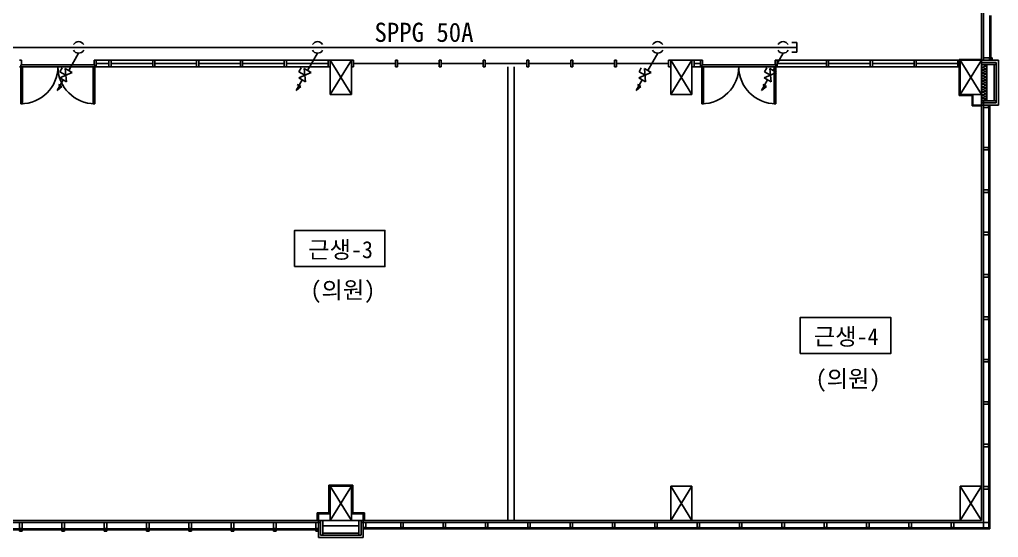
# Model space of a CAD drawing. Header units: millimetres. Extents: x 16332047 to 33387680, y -14835522 to -7015081.
# Drawn here: x 16907459 to 16930459, y -7494921 to -7482765 of the extents above; entities that cross this region are included whole.
import ezdxf
from ezdxf.enums import TextEntityAlignment as Align

# ---------------------------------------------------------------- set-up
doc = ezdxf.new("R2010")
doc.units = ezdxf.units.MM
doc.header["$LTSCALE"] = 300
doc.header["$MEASUREMENT"] = 0
doc.layers.get('0').update_dxf_attribs({"linetype": 'CONTINUOUS'})
for name, color, linetype in [('2', 2, 'CONTINUOUS'), ('3', 3, 'CONTINUOUS'), ('gas', 3, 'CONTINUOUS'), ('S', 1, 'CONTINUOUS'), ('TEXT', 3, 'CONTINUOUS'), ('근린시설 화장실위생도면$0$SI', 2, 'CONTINUOUS')]:
    doc.layers.add(name, color=color, linetype=linetype)
doc.layers.add('arch', color=255, linetype='CONTINUOUS', lineweight=25)
doc.styles.add('돋움체', font='')
doc.styles.get('돋움체').set_extended_font_data('DotumChe')

msp = doc.modelspace()

# ---------------------------------------------------------------- linework, layer by layer
at = {"color": 0}
for p, q in [((16925719, -7483303, 0), (16925604, -7483303, 0)), ((16925719, -7483532, 0), (16925719, -7483303, 0)), ((16925719, -7483532, 0), (16925604, -7483532, 0))]:
    msp.add_line(p, q, dxfattribs=at)
at = {"layer": '2', "color": 0}
for p, q in [((16908409, -7483990, 0), (16908461, -7483900, 0)), ((16908563, -7484228, 0), (16908534, -7483912, 0)), ((16908534, -7483912, 0), (16908692, -7484004, 0)), ((16914024, -7483990, 0), (16914076, -7483900, 0)), ((16914177, -7484228, 0), (16914148, -7483912, 0)), ((16914148, -7483912, 0), (16914307, -7484004, 0)), ((16922016, -7483990, 0), (16922068, -7483900, 0)), ((16922169, -7484228, 0), (16922140, -7483912, 0)), ((16922140, -7483912, 0), (16922299, -7484004, 0)), ((16924963, -7483990, 0), (16925014, -7483900, 0)), ((16925116, -7484228, 0), (16925087, -7483912, 0)), ((16925087, -7483912, 0), (16925245, -7484004, 0)), ((16908404, -7484136, 0), (16908692, -7484004, 0)), ((16908404, -7484136, 0), (16908563, -7484228, 0)), ((16908548, -7484070, 0), (16908409, -7483990, 0)), ((16914019, -7484136, 0), (16914307, -7484004, 0)), ((16914019, -7484136, 0), (16914177, -7484228, 0)), ((16914163, -7484070, 0), (16914024, -7483990, 0)), ((16922011, -7484136, 0), (16922299, -7484004, 0)), ((16922011, -7484136, 0), (16922169, -7484228, 0)), ((16922155, -7484070, 0), (16922016, -7483990, 0)), ((16924958, -7484136, 0), (16925245, -7484004, 0)), ((16924958, -7484136, 0), (16925116, -7484228, 0)), ((16925101, -7484070, 0), (16924963, -7483990, 0))]:
    msp.add_line(p, q, dxfattribs=at)
at = {"layer": '3', "color": 0}
for p, q in [((16908846, -7483554, 0), (16908613, -7483958, 0)), ((16914461, -7483554, 0), (16914227, -7483958, 0)), ((16922453, -7483554, 0), (16922219, -7483958, 0)), ((16925400, -7483554, 0), (16925166, -7483958, 0)), ((16908342, -7484427, 0), (16908484, -7484182, 0)), ((16913957, -7484427, 0), (16914098, -7484182, 0)), ((16921949, -7484427, 0), (16922090, -7484182, 0)), ((16924896, -7484427, 0), (16925037, -7484182, 0))]:
    msp.add_line(p, q, dxfattribs=at)
at = {"layer": 'arch'}
for p, q in [((16930059, -7494521), (16930059, -7471171)), ((16930110, -7481621), (16930110, -7483721)), ((16930256, -7482669), (16930256, -7483687)), ((16930284, -7483687), (16930284, -7482669)), ((16907504, -7483721), (16907459, -7483721)), ((16907504, -7483816), (16907504, -7483721)), ((16909214, -7483816), (16909214, -7483721)), ((16909214, -7483721), (16909259, -7483721)), ((16909259, -7483721), (16914709, -7483721)), ((16909259, -7483721), (16909259, -7483851)), ((16909559, -7483721), (16909609, -7483721)), ((16909559, -7483871), (16909559, -7483721)), ((16909609, -7483721), (16909609, -7483871)), ((16910589, -7483721), (16910639, -7483721)), ((16910589, -7483871), (16910589, -7483721)), ((16910639, -7483721), (16910639, -7483871)), ((16911619, -7483721), (16911669, -7483721)), ((16911619, -7483871), (16911619, -7483721)), ((16911669, -7483721), (16911669, -7483871)), ((16912649, -7483721), (16912699, -7483721)), ((16912649, -7483871), (16912649, -7483721)), ((16912699, -7483721), (16912699, -7483871)), ((16913679, -7483721), (16913729, -7483721)), ((16913679, -7483871), (16913679, -7483721)), ((16913729, -7483721), (16913729, -7483871)), ((16914709, -7483721), (16914759, -7483721)), ((16914709, -7483871), (16914709, -7483721)), ((16914759, -7483721), (16914759, -7483871)), ((16914759, -7483721), (16915259, -7484521)), ((16914759, -7484521), (16915259, -7483721)), ((16914759, -7484521), (16914759, -7483721)), ((16914759, -7483721), (16915259, -7483721)), ((16915259, -7483721), (16915309, -7483721)), ((16915259, -7483871), (16915259, -7483721)), ((16915259, -7483721), (16915259, -7484521)), ((16915309, -7483721), (16915309, -7483871)), ((16916289, -7483721), (16916339, -7483721)), ((16916289, -7483871), (16916289, -7483721)), ((16916339, -7483721), (16916339, -7483871)), ((16917319, -7483721), (16917369, -7483721)), ((16917319, -7483871), (16917319, -7483721)), ((16917369, -7483721), (16917369, -7483871)), ((16918349, -7483721), (16918399, -7483721)), ((16918349, -7483871), (16918349, -7483721)), ((16918399, -7483721), (16918399, -7483871)), ((16919379, -7483721), (16919429, -7483721)), ((16919379, -7483871), (16919379, -7483721)), ((16919429, -7483721), (16919429, -7483871)), ((16920409, -7483721), (16920459, -7483721)), ((16920409, -7483871), (16920409, -7483721)), ((16920459, -7483721), (16920459, -7483871)), ((16921439, -7483721), (16921489, -7483721)), ((16921439, -7483871), (16921439, -7483721)), ((16921489, -7483721), (16921489, -7483871)), ((16922709, -7483721), (16922759, -7483721)), ((16922709, -7483871), (16922709, -7483721)), ((16922759, -7483721), (16922759, -7483871)), ((16922759, -7483721), (16923259, -7484521)), ((16922759, -7484521), (16923259, -7483721)), ((16922759, -7484521), (16922759, -7483721)), ((16922759, -7483721), (16923259, -7483721)), ((16923259, -7483721), (16923309, -7483721)), ((16923259, -7483871), (16923259, -7483721)), ((16923259, -7483721), (16923259, -7484521)), ((16923309, -7483721), (16923309, -7483871)), ((16923309, -7483721), (16923459, -7483721)), ((16923504, -7483721), (16923459, -7483721)), ((16923459, -7483721), (16923459, -7483851)), ((16923504, -7483816), (16923504, -7483721)), ((16925214, -7483721), (16929559, -7483721)), ((16925214, -7483816), (16925214, -7483721)), ((16925214, -7483721), (16925259, -7483721)), ((16925259, -7483721), (16925259, -7483851)), ((16926419, -7483721), (16926469, -7483721)), ((16926419, -7483871), (16926419, -7483721)), ((16926469, -7483721), (16926469, -7483871)), ((16927449, -7483721), (16927499, -7483721)), ((16927449, -7483871), (16927449, -7483721)), ((16927499, -7483721), (16927499, -7483871)), ((16928479, -7483721), (16928529, -7483721)), ((16928479, -7483871), (16928479, -7483721)), ((16928529, -7483721), (16928529, -7483871)), ((16929509, -7483721), (16929559, -7483721)), ((16929509, -7483871), (16929509, -7483721)), ((16930059, -7483701), (16929539, -7483701)), ((16929539, -7483701), (16929539, -7484546)), ((16929559, -7483721), (16929559, -7483871)), ((16929559, -7483721), (16929559, -7483871)), ((16929559, -7483721), (16930059, -7484521)), ((16929559, -7484521), (16930059, -7483721)), ((16929559, -7484521), (16929559, -7483721)), ((16929559, -7483721), (16930059, -7483721)), ((16930059, -7483721), (16930059, -7484521)), ((16930059, -7484621), (16930059, -7483721)), ((16930059, -7483721), (16930459, -7483721)), ((16930109, -7483721), (16930109, -7483661)), ((16930109, -7483661), (16930250, -7483661)), ((16930250, -7483721), (16930109, -7483721)), ((16930250, -7483661), (16930250, -7483721)), ((16930256, -7483687), (16930284, -7483687)), ((16930284, -7483661), (16930284, -7483721)), ((16930309, -7483661), (16930284, -7483661)), ((16930284, -7483721), (16930309, -7483721)), ((16930309, -7483721), (16930309, -7483661)), ((16930459, -7483721), (16930459, -7484771)), ((16907459, -7483871), (16907489, -7483871)), ((16907489, -7483871), (16907489, -7483826)), ((16907489, -7483826), (16907504, -7483826)), ((16908289, -7483871), (16907489, -7483871)), ((16907489, -7483871), (16907527, -7483871)), ((16907489, -7484741), (16907489, -7483871)), ((16907504, -7483826), (16907504, -7483816)), ((16907504, -7483816), (16907504, -7483816)), ((16909214, -7483826), (16907504, -7483826)), ((16907527, -7483871), (16907527, -7484741)), ((16908289, -7483871), (16909229, -7483871)), ((16909229, -7483871), (16909191, -7483871)), ((16909191, -7483871), (16909191, -7484741)), ((16909214, -7483826), (16909214, -7483816)), ((16909214, -7483816), (16909214, -7483816)), ((16909229, -7483826), (16909214, -7483826)), ((16909229, -7483871), (16909229, -7483826)), ((16909229, -7484741), (16909229, -7483871)), ((16909259, -7483871), (16909229, -7483871)), ((16909559, -7483796), (16909259, -7483796)), ((16909259, -7483851), (16909259, -7483871)), ((16909259, -7483871), (16914709, -7483871)), ((16909609, -7483871), (16909559, -7483871)), ((16910589, -7483796), (16909609, -7483796)), ((16910639, -7483871), (16910589, -7483871)), ((16911619, -7483796), (16910639, -7483796)), ((16911669, -7483871), (16911619, -7483871)), ((16912649, -7483796), (16911669, -7483796)), ((16912699, -7483871), (16912649, -7483871)), ((16913679, -7483796), (16912699, -7483796)), ((16913729, -7483871), (16913679, -7483871)), ((16914709, -7483796), (16913729, -7483796)), ((16914759, -7483871), (16914709, -7483871)), ((16915309, -7483871), (16915259, -7483871)), ((16915309, -7483796), (16916289, -7483796)), ((16916339, -7483871), (16916289, -7483871)), ((16916339, -7483796), (16917319, -7483796)), ((16917369, -7483871), (16917319, -7483871)), ((16917369, -7483796), (16918349, -7483796)), ((16918399, -7483871), (16918349, -7483871)), ((16918399, -7483796), (16919379, -7483796)), ((16918934, -7483871), (16918934, -7494521)), ((16919084, -7483871), (16919084, -7494521)), ((16919429, -7483871), (16919379, -7483871)), ((16919429, -7483796), (16920409, -7483796)), ((16920459, -7483871), (16920409, -7483871)), ((16920459, -7483796), (16921439, -7483796)), ((16921489, -7483871), (16921439, -7483871)), ((16921489, -7483796), (16922709, -7483796)), ((16922759, -7483871), (16922709, -7483871)), ((16923309, -7483871), (16923259, -7483871)), ((16923459, -7483871), (16923259, -7483871)), ((16923309, -7483796), (16923459, -7483796)), ((16923459, -7483851), (16923459, -7483871)), ((16923459, -7483871), (16923489, -7483871)), ((16923489, -7483871), (16923489, -7483826)), ((16923489, -7483826), (16923504, -7483826)), ((16924289, -7483871), (16923489, -7483871)), ((16923489, -7483871), (16923527, -7483871)), ((16923489, -7484741), (16923489, -7483871)), ((16923504, -7483826), (16923504, -7483816)), ((16923504, -7483816), (16923504, -7483816)), ((16925214, -7483826), (16923504, -7483826)), ((16923527, -7483871), (16923527, -7484741)), ((16924289, -7483871), (16925229, -7483871)), ((16925229, -7483871), (16925191, -7483871)), ((16925191, -7483871), (16925191, -7484741)), ((16925214, -7483826), (16925214, -7483816)), ((16925214, -7483816), (16925214, -7483816)), ((16925229, -7483826), (16925214, -7483826)), ((16925229, -7483871), (16925229, -7483826)), ((16929559, -7483871), (16925229, -7483871)), ((16925229, -7484741), (16925229, -7483871)), ((16925259, -7483871), (16925229, -7483871)), ((16925259, -7483796), (16926419, -7483796)), ((16925259, -7483851), (16925259, -7483871)), ((16926469, -7483871), (16926419, -7483871)), ((16926469, -7483796), (16927449, -7483796)), ((16927499, -7483871), (16927449, -7483871)), ((16927499, -7483796), (16928479, -7483796)), ((16928529, -7483871), (16928479, -7483871)), ((16928529, -7483796), (16929509, -7483796)), ((16929559, -7483871), (16929509, -7483871)), ((16930059, -7483771), (16930409, -7483771)), ((16930059, -7483821), (16930059, -7483771)), ((16930409, -7483821), (16930059, -7483821)), ((16930154, -7483845), (16930095, -7483829)), ((16930095, -7483878), (16930154, -7483862)), ((16930154, -7483910), (16930095, -7483894)), ((16930095, -7483943), (16930154, -7483927)), ((16930154, -7483975), (16930095, -7483959)), ((16930189, -7483821), (16930189, -7484671)), ((16930409, -7483821), (16930359, -7483821)), ((16930359, -7483821), (16930359, -7484671)), ((16930409, -7483771), (16930409, -7483821)), ((16930409, -7484671), (16930409, -7483821)), ((16930095, -7484008), (16930154, -7483992)), ((16930154, -7484040), (16930095, -7484024)), ((16930095, -7484073), (16930154, -7484057)), ((16930154, -7484105), (16930095, -7484089)), ((16930095, -7484138), (16930154, -7484122)), ((16930154, -7484170), (16930095, -7484154)), ((16930095, -7484203), (16930154, -7484187)), ((16930154, -7484235), (16930095, -7484219)), ((16930095, -7484268), (16930154, -7484252)), ((16930154, -7484300), (16930095, -7484284)), ((16930095, -7484333), (16930154, -7484317)), ((16930154, -7484365), (16930095, -7484349)), ((16930095, -7484398), (16930154, -7484382)), ((16930154, -7484430), (16930095, -7484414)), ((16915259, -7484521), (16914759, -7484521)), ((16923259, -7484521), (16922759, -7484521)), ((16929539, -7484546), (16929839, -7484546)), ((16930059, -7484521), (16929559, -7484521)), ((16929839, -7484546), (16929839, -7484791)), ((16929859, -7484521), (16929859, -7484771)), ((16930059, -7484771), (16930059, -7484521)), ((16930059, -7484671), (16930409, -7484671)), ((16930059, -7484721), (16930059, -7484671)), ((16930059, -7484671), (16930059, -7484671)), ((16930095, -7484463), (16930154, -7484447)), ((16930154, -7484495), (16930095, -7484479)), ((16930095, -7484528), (16930154, -7484512)), ((16930154, -7484560), (16930095, -7484544)), ((16930095, -7484593), (16930154, -7484577)), ((16930154, -7484625), (16930095, -7484609)), ((16930095, -7484658), (16930154, -7484642)), ((16930109, -7494571), (16930109, -7484671)), ((16930359, -7484671), (16930409, -7484671)), ((16930409, -7484671), (16930409, -7484721)), ((16907527, -7484741), (16907489, -7484741)), ((16909191, -7484741), (16909229, -7484741)), ((16923527, -7484741), (16923489, -7484741)), ((16925191, -7484741), (16925229, -7484741)), ((16929839, -7484791), (16930059, -7484791)), ((16929859, -7484771), (16930059, -7484771)), ((16930409, -7484721), (16930059, -7484721)), ((16930459, -7484771), (16930059, -7484771)), ((16930109, -7484831), (16930109, -7484771)), ((16930109, -7484771), (16930225, -7484771)), ((16930225, -7484831), (16930109, -7484831)), ((16930225, -7484771), (16930225, -7484831)), ((16930235, -7484801), (16930235, -7485796)), ((16930259, -7484801), (16930235, -7484801)), ((16930259, -7485796), (16930259, -7484801)), ((16930109, -7485826), (16930109, -7485766)), ((16930109, -7485766), (16930225, -7485766)), ((16930225, -7485766), (16930225, -7485826)), ((16930235, -7485796), (16930235, -7486791)), ((16930259, -7485796), (16930235, -7485796)), ((16930235, -7485796), (16930259, -7485796)), ((16930259, -7486791), (16930259, -7485796)), ((16930225, -7485826), (16930109, -7485826)), ((16930109, -7486821), (16930109, -7486761)), ((16930109, -7486761), (16930225, -7486761)), ((16930225, -7486821), (16930109, -7486821)), ((16930225, -7486761), (16930225, -7486821)), ((16930235, -7486791), (16930235, -7487786)), ((16930259, -7486791), (16930235, -7486791)), ((16930235, -7486791), (16930259, -7486791)), ((16930259, -7487786), (16930259, -7486791)), ((16930109, -7487816), (16930109, -7487756)), ((16930109, -7487756), (16930225, -7487756)), ((16930225, -7487816), (16930109, -7487816)), ((16930225, -7487756), (16930225, -7487816)), ((16930235, -7487786), (16930235, -7488781)), ((16930259, -7487786), (16930235, -7487786)), ((16930235, -7487786), (16930259, -7487786)), ((16930259, -7488781), (16930259, -7487786)), ((16930109, -7488811), (16930109, -7488751)), ((16930109, -7488751), (16930225, -7488751)), ((16930225, -7488811), (16930109, -7488811)), ((16930225, -7488751), (16930225, -7488811)), ((16930235, -7488781), (16930235, -7489776)), ((16930259, -7488781), (16930235, -7488781)), ((16930235, -7488781), (16930259, -7488781)), ((16930259, -7489776), (16930259, -7488781)), ((16930109, -7489806), (16930109, -7489746)), ((16930109, -7489746), (16930225, -7489746)), ((16930225, -7489806), (16930109, -7489806)), ((16930225, -7489746), (16930225, -7489806)), ((16930235, -7489776), (16930235, -7490771)), ((16930259, -7489776), (16930235, -7489776)), ((16930235, -7489776), (16930259, -7489776)), ((16930259, -7490771), (16930259, -7489776)), ((16930109, -7490801), (16930109, -7490741)), ((16930109, -7490741), (16930225, -7490741)), ((16930225, -7490801), (16930109, -7490801)), ((16930225, -7490741), (16930225, -7490801)), ((16930235, -7490771), (16930235, -7491766)), ((16930259, -7490771), (16930235, -7490771)), ((16930235, -7490771), (16930259, -7490771)), ((16930259, -7491766), (16930259, -7490771)), ((16930109, -7491796), (16930109, -7491736)), ((16930109, -7491736), (16930225, -7491736)), ((16930225, -7491796), (16930109, -7491796)), ((16930225, -7491736), (16930225, -7491796)), ((16930235, -7491766), (16930235, -7492761)), ((16930259, -7491766), (16930235, -7491766)), ((16930235, -7491766), (16930259, -7491766)), ((16930259, -7492761), (16930259, -7491766)), ((16930109, -7492791), (16930109, -7492731)), ((16930109, -7492731), (16930225, -7492731)), ((16930225, -7492791), (16930109, -7492791)), ((16930225, -7492731), (16930225, -7492791)), ((16930235, -7492761), (16930235, -7493756)), ((16930259, -7492761), (16930235, -7492761)), ((16930235, -7492761), (16930259, -7492761)), ((16930259, -7493756), (16930259, -7492761)), ((16914729, -7494341), (16914729, -7493691)), ((16914729, -7493691), (16915289, -7493691)), ((16914759, -7493721), (16915259, -7494521)), ((16914759, -7494521), (16915259, -7493721)), ((16914759, -7494521), (16914759, -7493721)), ((16914759, -7493721), (16915259, -7493721)), ((16915259, -7493721), (16915259, -7494521)), ((16915289, -7493691), (16915289, -7494341)), ((16922759, -7493721), (16923259, -7494521)), ((16922759, -7494521), (16923259, -7493721)), ((16922759, -7494521), (16922759, -7493721)), ((16922759, -7493721), (16923259, -7493721)), ((16923259, -7493721), (16923259, -7494521)), ((16929559, -7493721), (16930059, -7494521)), ((16929559, -7494521), (16930059, -7493721)), ((16929559, -7494521), (16929559, -7493721)), ((16929559, -7493721), (16930059, -7493721)), ((16930059, -7493721), (16930059, -7494521)), ((16930109, -7493786), (16930109, -7493726)), ((16930109, -7493726), (16930225, -7493726)), ((16930225, -7493786), (16930109, -7493786)), ((16930225, -7493726), (16930225, -7493786)), ((16930235, -7493756), (16930235, -7494697)), ((16930259, -7493756), (16930235, -7493756)), ((16930235, -7493756), (16930259, -7493756)), ((16930259, -7494697), (16930259, -7493756)), ((16906759, -7494521), (16930059, -7494521)), ((16914454, -7494521), (16914454, -7494341)), ((16914454, -7494341), (16914729, -7494341)), ((16914759, -7494371), (16914484, -7494371)), ((16914484, -7494371), (16914484, -7494521)), ((16914484, -7494521), (16914759, -7494521)), ((16914484, -7494921), (16914484, -7494521)), ((16914534, -7494521), (16914584, -7494521)), ((16914534, -7494871), (16914534, -7494521)), ((16914584, -7494521), (16914584, -7494871)), ((16914759, -7494521), (16914759, -7494371)), ((16915259, -7494521), (16914759, -7494521)), ((16915534, -7494371), (16915259, -7494371)), ((16915259, -7494371), (16915259, -7494521)), ((16915259, -7494521), (16915534, -7494521)), ((16915289, -7494341), (16915564, -7494341)), ((16915484, -7494521), (16915434, -7494521)), ((16915434, -7494521), (16915434, -7494871)), ((16915484, -7494871), (16915484, -7494521)), ((16915534, -7494521), (16915534, -7494371)), ((16915534, -7494521), (16915534, -7494921)), ((16915564, -7494341), (16915564, -7494521)), ((16923259, -7494521), (16922759, -7494521)), ((16930059, -7494521), (16929559, -7494521)), ((16907489, -7494718), (16906534, -7494718)), ((16906534, -7494746), (16907489, -7494746)), ((16914534, -7494571), (16906709, -7494571)), ((16907519, -7494571), (16907459, -7494571)), ((16907459, -7494571), (16907459, -7494712)), ((16907459, -7494712), (16907519, -7494712)), ((16907459, -7494746), (16907519, -7494746)), ((16907459, -7494771), (16907459, -7494746)), ((16907519, -7494771), (16907459, -7494771)), ((16907489, -7494746), (16907489, -7494718)), ((16908484, -7494718), (16907489, -7494718)), ((16907489, -7494718), (16907489, -7494746)), ((16907489, -7494746), (16908484, -7494746)), ((16907519, -7494712), (16907519, -7494571)), ((16907519, -7494746), (16907519, -7494771)), ((16908514, -7494571), (16908454, -7494571)), ((16908454, -7494571), (16908454, -7494712)), ((16908454, -7494712), (16908514, -7494712)), ((16908454, -7494746), (16908514, -7494746)), ((16908454, -7494771), (16908454, -7494746)), ((16908514, -7494771), (16908454, -7494771)), ((16909479, -7494718), (16908484, -7494718)), ((16908484, -7494718), (16908484, -7494746)), ((16908484, -7494746), (16908484, -7494718)), ((16908484, -7494746), (16909479, -7494746)), ((16908514, -7494712), (16908514, -7494571)), ((16908514, -7494746), (16908514, -7494771)), ((16909509, -7494571), (16909449, -7494571)), ((16909449, -7494571), (16909449, -7494712)), ((16909449, -7494712), (16909509, -7494712)), ((16909449, -7494746), (16909509, -7494746)), ((16909449, -7494771), (16909449, -7494746)), ((16909509, -7494771), (16909449, -7494771)), ((16910474, -7494718), (16909479, -7494718)), ((16909479, -7494718), (16909479, -7494746)), ((16909479, -7494746), (16909479, -7494718)), ((16909479, -7494746), (16910474, -7494746)), ((16909509, -7494712), (16909509, -7494571)), ((16909509, -7494746), (16909509, -7494771)), ((16910504, -7494571), (16910444, -7494571)), ((16910444, -7494571), (16910444, -7494712)), ((16910444, -7494712), (16910504, -7494712)), ((16910444, -7494746), (16910504, -7494746)), ((16910444, -7494771), (16910444, -7494746)), ((16910504, -7494771), (16910444, -7494771)), ((16911469, -7494718), (16910474, -7494718)), ((16910474, -7494718), (16910474, -7494746)), ((16910474, -7494746), (16910474, -7494718)), ((16910474, -7494746), (16911469, -7494746)), ((16910504, -7494712), (16910504, -7494571)), ((16910504, -7494746), (16910504, -7494771)), ((16911499, -7494571), (16911439, -7494571)), ((16911439, -7494571), (16911439, -7494712)), ((16911439, -7494712), (16911499, -7494712)), ((16911439, -7494746), (16911499, -7494746)), ((16911439, -7494771), (16911439, -7494746)), ((16911499, -7494771), (16911439, -7494771)), ((16912464, -7494718), (16911469, -7494718)), ((16911469, -7494718), (16911469, -7494746)), ((16911469, -7494746), (16911469, -7494718)), ((16911469, -7494746), (16912464, -7494746)), ((16911499, -7494712), (16911499, -7494571)), ((16911499, -7494746), (16911499, -7494771)), ((16912494, -7494571), (16912434, -7494571)), ((16912434, -7494571), (16912434, -7494712)), ((16912434, -7494712), (16912494, -7494712)), ((16912434, -7494746), (16912494, -7494746)), ((16912434, -7494771), (16912434, -7494746)), ((16912494, -7494771), (16912434, -7494771)), ((16913459, -7494718), (16912464, -7494718)), ((16912464, -7494718), (16912464, -7494746)), ((16912464, -7494746), (16912464, -7494718)), ((16912464, -7494746), (16913459, -7494746)), ((16912494, -7494712), (16912494, -7494571)), ((16912494, -7494746), (16912494, -7494771)), ((16913489, -7494571), (16913429, -7494571)), ((16913429, -7494571), (16913429, -7494712)), ((16913429, -7494712), (16913489, -7494712)), ((16913429, -7494746), (16913489, -7494746)), ((16913429, -7494771), (16913429, -7494746)), ((16913489, -7494771), (16913429, -7494771)), ((16914454, -7494718), (16913459, -7494718)), ((16913459, -7494718), (16913459, -7494746)), ((16913459, -7494746), (16913459, -7494718)), ((16913459, -7494746), (16914454, -7494746)), ((16913489, -7494712), (16913489, -7494571)), ((16913489, -7494746), (16913489, -7494771)), ((16914484, -7494571), (16914424, -7494571)), ((16914424, -7494571), (16914424, -7494712)), ((16914424, -7494712), (16914484, -7494712)), ((16914424, -7494746), (16914484, -7494746)), ((16914424, -7494771), (16914424, -7494746)), ((16914484, -7494771), (16914424, -7494771)), ((16914454, -7494746), (16914454, -7494718)), ((16914484, -7494712), (16914484, -7494571)), ((16914484, -7494746), (16914484, -7494771)), ((16914584, -7494651), (16915434, -7494651)), ((16915484, -7494571), (16930206, -7494571)), ((16915534, -7494571), (16915594, -7494571)), ((16915534, -7494687), (16915534, -7494571)), ((16915594, -7494687), (16915534, -7494687)), ((16916444, -7494697), (16915534, -7494697)), ((16915534, -7494697), (16915534, -7494721)), ((16915534, -7494721), (16916444, -7494721)), ((16915594, -7494571), (16915594, -7494687)), ((16916414, -7494571), (16916474, -7494571)), ((16916414, -7494687), (16916414, -7494571)), ((16916474, -7494687), (16916414, -7494687)), ((16916444, -7494721), (16916444, -7494697)), ((16917439, -7494697), (16916444, -7494697)), ((16916444, -7494697), (16916444, -7494721)), ((16916444, -7494721), (16917439, -7494721)), ((16916474, -7494571), (16916474, -7494687)), ((16917409, -7494571), (16917469, -7494571)), ((16917409, -7494687), (16917409, -7494571)), ((16917469, -7494687), (16917409, -7494687)), ((16917439, -7494721), (16917439, -7494697)), ((16918434, -7494697), (16917439, -7494697)), ((16917439, -7494697), (16917439, -7494721)), ((16917439, -7494721), (16918434, -7494721)), ((16917469, -7494571), (16917469, -7494687)), ((16918404, -7494571), (16918464, -7494571)), ((16918404, -7494687), (16918404, -7494571)), ((16918464, -7494687), (16918404, -7494687)), ((16918434, -7494721), (16918434, -7494697)), ((16919429, -7494697), (16918434, -7494697)), ((16918434, -7494697), (16918434, -7494721)), ((16918434, -7494721), (16919429, -7494721)), ((16918464, -7494571), (16918464, -7494687)), ((16919399, -7494571), (16919459, -7494571)), ((16919399, -7494687), (16919399, -7494571)), ((16919459, -7494687), (16919399, -7494687)), ((16919429, -7494721), (16919429, -7494697)), ((16920424, -7494697), (16919429, -7494697)), ((16919429, -7494697), (16919429, -7494721)), ((16919429, -7494721), (16920424, -7494721)), ((16919459, -7494571), (16919459, -7494687)), ((16920394, -7494571), (16920454, -7494571)), ((16920394, -7494687), (16920394, -7494571)), ((16920454, -7494687), (16920394, -7494687)), ((16920424, -7494721), (16920424, -7494697)), ((16921419, -7494697), (16920424, -7494697)), ((16920424, -7494697), (16920424, -7494721)), ((16920424, -7494721), (16921419, -7494721)), ((16920454, -7494571), (16920454, -7494687)), ((16921389, -7494571), (16921449, -7494571)), ((16921389, -7494687), (16921389, -7494571)), ((16921449, -7494687), (16921389, -7494687)), ((16921419, -7494721), (16921419, -7494697)), ((16922414, -7494697), (16921419, -7494697)), ((16921419, -7494697), (16921419, -7494721)), ((16921419, -7494721), (16922414, -7494721)), ((16921449, -7494571), (16921449, -7494687)), ((16922384, -7494571), (16922444, -7494571)), ((16922384, -7494687), (16922384, -7494571)), ((16922444, -7494687), (16922384, -7494687)), ((16922414, -7494721), (16922414, -7494697)), ((16923409, -7494697), (16922414, -7494697)), ((16922414, -7494697), (16922414, -7494721)), ((16922414, -7494721), (16923409, -7494721)), ((16922444, -7494571), (16922444, -7494687)), ((16923379, -7494571), (16923439, -7494571)), ((16923379, -7494687), (16923379, -7494571)), ((16923439, -7494687), (16923379, -7494687)), ((16923409, -7494721), (16923409, -7494697)), ((16924404, -7494697), (16923409, -7494697)), ((16923409, -7494697), (16923409, -7494721)), ((16923409, -7494721), (16924404, -7494721)), ((16923439, -7494571), (16923439, -7494687)), ((16924374, -7494571), (16924434, -7494571)), ((16924374, -7494687), (16924374, -7494571)), ((16924434, -7494687), (16924374, -7494687)), ((16924404, -7494721), (16924404, -7494697)), ((16925399, -7494697), (16924404, -7494697)), ((16924404, -7494697), (16924404, -7494721)), ((16924404, -7494721), (16925399, -7494721)), ((16924434, -7494571), (16924434, -7494687)), ((16925369, -7494571), (16925429, -7494571)), ((16925369, -7494687), (16925369, -7494571)), ((16925429, -7494687), (16925369, -7494687)), ((16925399, -7494721), (16925399, -7494697)), ((16926394, -7494697), (16925399, -7494697)), ((16925399, -7494697), (16925399, -7494721)), ((16925399, -7494721), (16926394, -7494721)), ((16925429, -7494571), (16925429, -7494687)), ((16926364, -7494571), (16926424, -7494571)), ((16926364, -7494687), (16926364, -7494571)), ((16926424, -7494687), (16926364, -7494687)), ((16926394, -7494721), (16926394, -7494697)), ((16927389, -7494697), (16926394, -7494697)), ((16926394, -7494697), (16926394, -7494721)), ((16926394, -7494721), (16927389, -7494721)), ((16926424, -7494571), (16926424, -7494687)), ((16927359, -7494571), (16927419, -7494571)), ((16927359, -7494687), (16927359, -7494571)), ((16927419, -7494687), (16927359, -7494687)), ((16927389, -7494721), (16927389, -7494697)), ((16928384, -7494697), (16927389, -7494697)), ((16927389, -7494697), (16927389, -7494721)), ((16927389, -7494721), (16928384, -7494721)), ((16927419, -7494571), (16927419, -7494687)), ((16928354, -7494571), (16928414, -7494571)), ((16928354, -7494687), (16928354, -7494571)), ((16928414, -7494687), (16928354, -7494687)), ((16928384, -7494721), (16928384, -7494697)), ((16929379, -7494697), (16928384, -7494697)), ((16928384, -7494697), (16928384, -7494721)), ((16928384, -7494721), (16929379, -7494721)), ((16928414, -7494571), (16928414, -7494687)), ((16929349, -7494571), (16929409, -7494571)), ((16929349, -7494687), (16929349, -7494571)), ((16929409, -7494687), (16929349, -7494687)), ((16930259, -7494697), (16929379, -7494697)), ((16929379, -7494697), (16929379, -7494721)), ((16929379, -7494721), (16929379, -7494697)), ((16929379, -7494721), (16930259, -7494721)), ((16929409, -7494571), (16929409, -7494687)), ((16930109, -7494571), (16930235, -7494571)), ((16930109, -7494697), (16930109, -7494571)), ((16930235, -7494697), (16930109, -7494697)), ((16930235, -7494571), (16930235, -7494697)), ((16930235, -7494697), (16930259, -7494697)), ((16930259, -7494721), (16930259, -7494697)), ((16915534, -7494921), (16914484, -7494921)), ((16914584, -7494871), (16914534, -7494871)), ((16915434, -7494821), (16914584, -7494821)), ((16914584, -7494821), (16914584, -7494871)), ((16914584, -7494871), (16915434, -7494871)), ((16915434, -7494871), (16915434, -7494821)), ((16915434, -7494871), (16915484, -7494871))]:
    msp.add_line(p, q, dxfattribs=at)
for points in [[(16913920, -7488565), (16916045, -7488565), (16916045, -7487714), (16913920, -7487714)], [(16925801, -7490606), (16927930, -7490606), (16927930, -7489755), (16925801, -7489755)]]:
    msp.add_lwpolyline(points, close=True, dxfattribs=at)
for centre, radius, start, end in [((16907489, -7483871), 870, 270, 0), ((16909229, -7483871), 870, 180, 270), ((16923489, -7483871), 870, 270, 0), ((16925229, -7483871), 870, 180, 270), ((16930085, -7483854), 26, 69.2142, 290.7858), ((16930085, -7483919), 26, 69.2142, 290.7858), ((16930085, -7483984), 26, 69.2142, 290.7858), ((16930163, -7483821), 26, 249.2211, 359.9931), ((16930163, -7483886), 26, 0.0069, 110.7789), ((16930163, -7483886), 26, 249.2211, 359.9931), ((16930163, -7483951), 26, 0.0069, 110.7789), ((16930163, -7483951), 26, 249.2211, 359.9931), ((16930085, -7484049), 26, 69.2142, 290.7858), ((16930085, -7484114), 26, 69.2142, 290.7858), ((16930085, -7484179), 26, 69.2142, 290.7858), ((16930163, -7484016), 26, 0.0069, 110.7789), ((16930163, -7484016), 26, 249.2211, 359.9931), ((16930163, -7484081), 26, 0.0069, 110.7789), ((16930163, -7484081), 26, 249.2211, 359.9931), ((16930163, -7484146), 26, 0.0069, 110.7789), ((16930163, -7484146), 26, 249.2211, 359.9931), ((16930163, -7484211), 26, 0.0069, 110.7789), ((16930163, -7484211), 26, 249.2211, 359.9931), ((16930085, -7484244), 26, 69.2142, 290.7858), ((16930085, -7484309), 26, 69.2142, 290.7858), ((16930085, -7484374), 26, 69.2142, 290.7858), ((16930085, -7484439), 26, 69.2142, 290.7858), ((16930163, -7484276), 26, 0.0069, 110.7789), ((16930163, -7484276), 26, 249.2211, 359.9931), ((16930163, -7484341), 26, 0.0069, 110.7789), ((16930163, -7484341), 26, 249.2211, 359.9931), ((16930163, -7484406), 26, 0.0069, 110.7789), ((16930163, -7484406), 26, 249.2211, 359.9931), ((16930085, -7484504), 26, 69.2142, 290.7858), ((16930085, -7484569), 26, 69.2142, 290.7858), ((16930085, -7484634), 26, 69.2142, 290.7858), ((16930163, -7484471), 26, 0.0069, 110.7789), ((16930163, -7484471), 26, 249.2211, 359.9931), ((16930163, -7484536), 26, 0.0069, 110.7789), ((16930163, -7484536), 26, 249.2211, 359.9931), ((16930163, -7484601), 26, 0.0069, 110.7789), ((16930163, -7484601), 26, 249.2211, 359.9931), ((16930163, -7484666), 26, 0.0069, 110.7789), ((16930163, -7484666), 26, 348.9074, 359.9931)]:
    msp.add_arc(centre, radius, start, end, dxfattribs=at)
at = {"layer": 'gas', "ltscale": 3}
msp.add_line((16906330, -7483417, 0), (16925719, -7483417, 0), dxfattribs=at)
at = {"layer": 'S', "color": 0, "ltscale": 10}
for p, q in [((16908342, -7484427, 0), (16908453, -7484332, 0)), ((16908453, -7484332, 0), (16908371, -7484285, 0)), ((16913957, -7484427, 0), (16914067, -7484332, 0)), ((16914067, -7484332, 0), (16913985, -7484285, 0)), ((16921949, -7484427, 0), (16922059, -7484332, 0)), ((16922059, -7484332, 0), (16921977, -7484285, 0)), ((16924896, -7484427, 0), (16925006, -7484332, 0)), ((16925006, -7484332, 0), (16924924, -7484285, 0))]:
    msp.add_line(p, q, dxfattribs=at)
at = {"layer": '근린시설 화장실위생도면$0$SI', "color": 0}
for centre, start, end in [((16908846, -7483417, 0), 28.3041, 151.6959), ((16914461, -7483417, 0), 28.3041, 151.6959), ((16922453, -7483417, 0), 28.3041, 151.6959), ((16925400, -7483417, 0), 28.3041, 151.6959), ((16908846, -7483417, 0), 208.4369, 331.5631), ((16914461, -7483417, 0), 208.4369, 331.5631), ((16922453, -7483417, 0), 208.4369, 331.5631), ((16925400, -7483417, 0), 208.4369, 331.5631)]:
    msp.add_arc(centre, 136, start, end, dxfattribs=at)

# ---------------------------------------------------------------- texts
at = {"layer": 'arch', "style": '돋움체'}
for s, p in [('근생-3', (16915002, -7488365)), ('(의원)', (16915055, -7489311)), ('근생-4', (16926882, -7490406)), ('(의원)', (16926926, -7491394))]:
    msp.add_text(s, height=400, dxfattribs=at).set_placement(p, align=Align.CENTER)
at = {"layer": 'TEXT', "style": '돋움체'}
msp.add_text('SPPG 50A', height=450, rotation=360, dxfattribs=at).set_placement((16915799, -7483288, 0))

doc.saveas('drawing.dxf')
